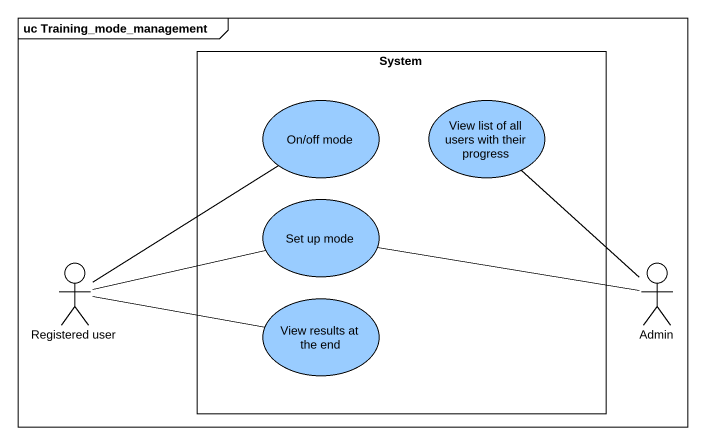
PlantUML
@startuml
mainframe uc Training_mode_management
rectangle System {
  usecase "On/off mode" as On_off_mode #99CCFF
  usecase "View list of all users with their progress" as View_list_of_all_users_with #99CCFF
  usecase "Set up mode" as Set_up_mode #99CCFF
  usecase "View results at the end" as View_results_at_the_end #99CCFF
}
actor "Registered user" as Registered_user
actor Admin
Registered_user -up- On_off_mode
Registered_user -right- Set_up_mode
Registered_user -right- View_results_at_the_end
Admin -up- View_list_of_all_users_with
Admin -left- Set_up_mode
@enduml
